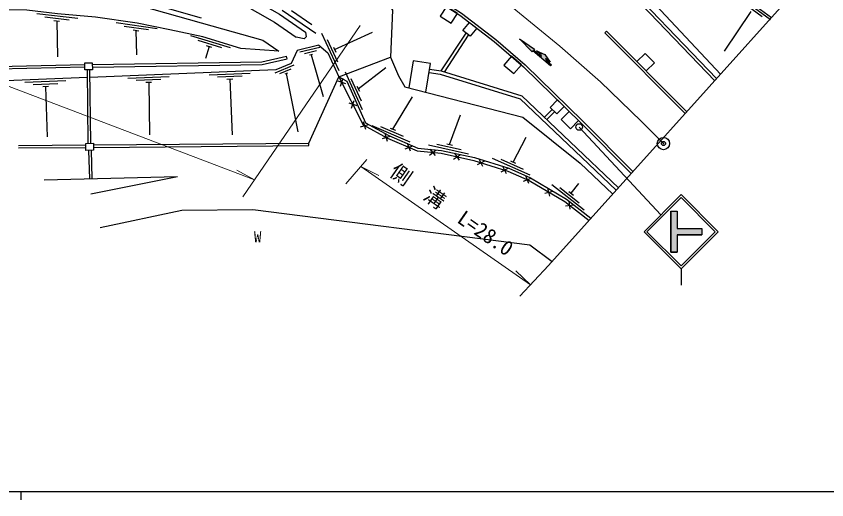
# Model space of a CAD drawing. Units: millimetres at full size, sheet at 1:1000; details may follow other scales. Extents: x 40000 to 680000, y 20000 to 380000.
# Drawn here: x 267442 to 365881, y 204000 to 262732 of the extents above; entities that cross this region are included whole.
import ezdxf
from ezdxf.enums import TextEntityAlignment as Align

# ---------------------------------------------------------------- set-up
doc = ezdxf.new("R2010")
doc.units = ezdxf.units.MM
doc.header["$LTSCALE"] = 1000
doc.header["$PDMODE"] = 32
doc.header["$PDSIZE"] = 500
doc.linetypes.add('CHAIN', pattern=[18.5, 12, -1.5, 3.5, -1.5])
for name, color, linetype, lineweight in [('M-BGD', 7, 'Continuous', 25), ('M-BMK', 2, 'CHAIN', 13), ('M-BMK-OTRS', 5, 'Continuous', 25), ('M-BMK-SRVR', 3, 'Continuous', 25), ('M-STR-HTXT', 7, 'Continuous', 13), ('M-STR-STRC', 7, 'Continuous', 25), ('M-TTL-BAND', 7, 'Continuous', 25)]:
    doc.layers.add(name, color=color, linetype=linetype, lineweight=lineweight)
doc.layers.add('M-OTRS', color=6, linetype='Continuous')
doc.styles.add('ＭＳ ゴシック', font='')
doc.styles.get('ＭＳ ゴシック').set_extended_font_data('MS Gothic')

msp = doc.modelspace()

# ---------------------------------------------------------------- hatches: boundary and pattern name
at = {"layer": 'M-STR-STRC'}
for points in [[(330616, 258546), (331191, 258065), (331203, 257978), (331241, 257827), (330290, 258623), (330386, 258738), (328554, 259977), (330097, 258393), (330193, 258508), (332341, 256713), (332438, 256828), (331921, 257260), (331869, 257309), (331800, 257401), (331754, 257505), (331729, 257616), (332304, 257136), (331652, 258071)], [(350691, 236935), (347691, 236935), (347691, 239060), (346941, 239060), (346941, 234060), (347691, 234060), (347691, 236185), (350691, 236185)]]:
    msp.add_hatch(color=256, dxfattribs=at).paths.add_polyline_path(points)

# ---------------------------------------------------------------- linework, layer by layer
at = {"layer": 'M-BGD'}
for p, q in [((359025, 262312), (354988, 265263)), ((282667, 264595), (289883, 262550)), ((358041, 262660), (355618, 264430)), ((274919, 262458), (269950, 263014)), ((299726, 263486), (303848, 260657)), ((300890, 263415), (303363, 261717)), ((356652, 263303), (353416, 258480)), ((273892, 262271), (270911, 262605)), ((272716, 262101), (272020, 262179)), ((272368, 262140), (272450, 257813)), ((284544, 261213), (279596, 261933)), ((283511, 261060), (280543, 261492)), ((282330, 260929), (281637, 261030)), ((281984, 260979), (282064, 258029)), ((339139, 260932), (338926, 260720)), ((339139, 260932), (348877, 251129)), ((293447, 258880), (288668, 260349)), ((304518, 260690), (306612, 256150)), ((305209, 259908), (306466, 257184)), ((306110, 258672), (310709, 260793)), ((319037, 256078), (322072, 260691)), ((319435, 255956), (322389, 260446)), ((338926, 260720), (348676, 250905)), ((292403, 258887), (289535, 259769)), ((290881, 259041), (290440, 257607)), ((291216, 258938), (290546, 259144)), ((304325, 258931), (301892, 258353)), ((305963, 258989), (306256, 258354)), ((303908, 258523), (302448, 258176)), ((303418, 258099), (303077, 258018)), ((303247, 258058), (304711, 252969)), ((300351, 257569), (300285, 257861)), ((306639, 255376), (312911, 257760)), ((275768, 256836), (264657, 256591)), ((275772, 256536), (264664, 256292)), ((276200, 247295), (276088, 256212)), ((276500, 247299), (276388, 256216)), ((301157, 256785), (298844, 255835)), ((300808, 256317), (299421, 255747)), ((307393, 255962), (309455, 251407)), ((308970, 253932), (312327, 256523)), ((276100, 255275), (265064, 254827)), ((286003, 255378), (281008, 255175)), ((285016, 255038), (282019, 254916)), ((295858, 255779), (290862, 255576)), ((294871, 255438), (291873, 255316)), ((293734, 255092), (293034, 255063)), ((293384, 255078), (293659, 248305)), ((300390, 255821), (300066, 255688)), ((300228, 255755), (301653, 248707)), ((302996, 247321), (306639, 255376)), ((306639, 255376), (307576, 254831)), ((306816, 254241), (307128, 255191)), ((308079, 255175), (309316, 252442)), ((273481, 254869), (268485, 254666)), ((272494, 254528), (269496, 254406)), ((271357, 254182), (270658, 254153)), ((271007, 254168), (271187, 248093)), ((283880, 254691), (283180, 254663)), ((283530, 254677), (283642, 248338)), ((306497, 254872), (307447, 254559)), ((308826, 254251), (309115, 253613)), ((307849, 252194), (308799, 251881)), ((308167, 251563), (308480, 252513)), ((313173, 249015), (315567, 252945)), ((331607, 250452), (332544, 251407)), ((331896, 250176), (332829, 251127)), ((320065, 247147), (321397, 250773)), ((309273, 249293), (310232, 249576)), ((309895, 248955), (309611, 249914)), ((310640, 249455), (315230, 247473)), ((311676, 249334), (314431, 248145)), ((312851, 249154), (313494, 248876)), ((311909, 247860), (312868, 248144)), ((312531, 247523), (312247, 248481)), ((267712, 247028), (275906, 247096)), ((276822, 247103), (302996, 247321)), ((302998, 247021), (302996, 247321)), ((315321, 246334), (314952, 247264)), ((317494, 247099), (322377, 246023)), ((318536, 247177), (321465, 246531)), ((319723, 247222), (320407, 247072)), ((327775, 245020), (329353, 248040)), ((267714, 246728), (275910, 246796)), ((276228, 246439), (276338, 242999)), ((276528, 246443), (276638, 243007)), ((276826, 246803), (302998, 247021)), ((314672, 246615), (315601, 246983)), ((317652, 245865), (318424, 246501)), ((318356, 245797), (317720, 246569)), ((320565, 245389), (321408, 245927)), ((321256, 245236), (320718, 246079)), ((323454, 244704), (324339, 245169)), ((324129, 244494), (323664, 245379)), ((325246, 245483), (329818, 243459)), ((326282, 245353), (329025, 244138)), ((327455, 245161), (328095, 244878)), ((326319, 243814), (327204, 244279)), ((326994, 243604), (326529, 244489)), ((270826, 242865), (287049, 243262)), ((276503, 241174), (287049, 243262)), ((329700, 242407), (329340, 243340)), ((329054, 242693), (329986, 243053)), ((332494, 242298), (336429, 239213)), ((334831, 241228), (335757, 242408)), ((331634, 241251), (332602, 241502)), ((332243, 240892), (331993, 241860)), ((333466, 241917), (335827, 240066)), ((334556, 241443), (335107, 241012)), ((334709, 239278), (334589, 240271)), ((334153, 239715), (335145, 239835))]:
    msp.add_line(p, q, dxfattribs=at)
for points in [[(295315, 310308), (304457, 302077), (312012, 295402), (319654, 288569), (324736, 283458), (339395, 268326), (352269, 254902)], [(295574, 310546), (304690, 302338), (312244, 295663), (319895, 288823), (324986, 283703), (339647, 268569), (352503, 255163)], [(174986, 287719), (178882, 288276), (183452, 288841), (189367, 289335), (196356, 289807), (203032, 289885), (209244, 289898), (215997, 289652), (223295, 288861), (231177, 288005), (237931, 286696), (244296, 285478), (259177, 281356), (268426, 278013), (274568, 275703), (285127, 270878), (292898, 266723), (299406, 262978), (302568, 260808)], [(175359, 286622), (179032, 287147), (183569, 287709), (189453, 288200), (196401, 288669), (203040, 288747), (209225, 288760), (215915, 288516), (223172, 287730), (231007, 286879), (237716, 285579), (244037, 284368), (258831, 280271), (268032, 276945), (274131, 274652), (284622, 269857), (292346, 265728), (298799, 262014), (301439, 260202)], [(284274, 284527), (291504, 281108), (297062, 278123), (302883, 274747), (309610, 270706), (321507, 263103), (325675, 259889), (329268, 256812), (336243, 249973), (342345, 243860)], [(284146, 284256), (291369, 280840), (296915, 277861), (302731, 274489), (309452, 270451), (321334, 262857), (325486, 259656), (329066, 256591), (336032, 249760), (342144, 243636)], [(180923, 280451), (187350, 281110), (192536, 281498), (198254, 281661), (205549, 281648), (211755, 281573), (219432, 281047), (226092, 280296), (233738, 279193), (243040, 277227), (250186, 275402), (260420, 272309), (272524, 267688), (274031, 267029), (275522, 265997), (291210, 261550), (297409, 259826)], [(352967, 255679), (342698, 266692), (348269, 267960), (354269, 266160), (359168, 262579)], [(311995, 265133), (313142, 263466), (312911, 257760), (313885, 255488), (314632, 254144), (328955, 250490), (335911, 244899), (339893, 241131)], [(294722, 258802), (290120, 260217), (286092, 261095), (282114, 261870), (277087, 262602), (272468, 263034), (268748, 263451), (253859, 263623)], [(302568, 260808), (302673, 260229), (302423, 259997), (301439, 260202)], [(304174, 259203), (301561, 258582), (300818, 256970), (298955, 256205), (276400, 255288)], [(297409, 259826), (299336, 258472), (294722, 258802)], [(304174, 259203), (305293, 258295), (306639, 255376)], [(276684, 256857), (297290, 257184), (300285, 257861)], [(276688, 256557), (297325, 256885), (300351, 257569)], [(317197, 253489), (317752, 256972), (315658, 257306), (315133, 254016)], [(317646, 256303), (319037, 256078), (328866, 253071), (340572, 241888)], [(306639, 255376), (309594, 249521), (312536, 247922), (316138, 246366), (319041, 246087), (323016, 245210), (327130, 243932), (329739, 242776), (334075, 240225), (337010, 237924)], [(317583, 255908), (318946, 255688), (328658, 252716), (340305, 241590)], [(307576, 254831), (309862, 249780), (312692, 248242), (316228, 246715), (319096, 246439), (323107, 245555), (327256, 244265), (329902, 243093), (334276, 240519), (337229, 238204)], [(277622, 237082), (287542, 239191), (296183, 239260), (329798, 234946), (332540, 232950)]]:
    msp.add_lwpolyline(points, dxfattribs=at)
for points in [[(321031, 263051), (319683, 263913), (318929, 262733), (320278, 261871)], [(322474, 261979), (323361, 261295), (322588, 260293), (321701, 260977)], [(342824, 257222), (343952, 256087), (344945, 257073), (343818, 258208)], [(275766, 257064), (276681, 257075), (276692, 256219), (275776, 256208)], [(328791, 256826), (327576, 257867), (326665, 256803), (327881, 255763)], [(333173, 252563), (333973, 251779), (333087, 250875), (332287, 251659)], [(335730, 250055), (334588, 251175), (333608, 250176), (334750, 249055)], [(275904, 247291), (276819, 247303), (276830, 246447), (275915, 246435)]]:
    msp.add_lwpolyline(points, close=True, dxfattribs=at)
at = {"layer": 'M-BMK'}
msp.add_lwpolyline([(266511, 296961), (273438, 294522), (282790, 290731), (293372, 285777), (301718, 281283), (307116, 278192), (314391, 273594), (319575, 269977), (325587, 265563), (333456, 259091), (338396, 254761), (343336, 249966), (346048, 247269)], dxfattribs=at)
at = {"layer": 'M-BMK-OTRS'}
msp.add_line((364260, 268246), (332080, 232438), dxfattribs=at)
at = {"layer": 'M-BMK-SRVR'}
msp.add_circle((346048, 247269), 750, dxfattribs=at)
msp.add_circle((346048, 247269), 750, dxfattribs=at)
at = {"layer": 'M-OTRS'}
msp.add_point((346048, 247269), dxfattribs=at)
at = {"layer": 'M-STR-HTXT'}
for p, q in [((309224, 261622), (294958, 240794)), ((335813, 249274), (345745, 238613)), ((307477, 242354), (310009, 245335)), ((329918, 230119), (309285, 244482)), ((309285, 244482), (311476, 243373)), ((296368, 242853), (294218, 244036)), ((332080, 232438), (328609, 228715)), ((329918, 230119), (328118, 231788))]:
    msp.add_line(p, q, dxfattribs=at)
msp.add_lwpolyline([(72249, 246087), (168912, 265005), (183696, 267479), (196496, 268032), (217687, 267478), (232702, 265756), (242506, 263339), (296368, 242853)], dxfattribs=at)
at = {"layer": 'M-STR-STRC'}
for p, q in [((330097, 258393), (328554, 259977)), ((328554, 259977), (330386, 258738)), ((330193, 258508), (330097, 258393)), ((332341, 256713), (330193, 258508)), ((330386, 258738), (330290, 258623)), ((330290, 258623), (331241, 257827)), ((331191, 258065), (330616, 258546)), ((330616, 258546), (331652, 258071)), ((331203, 257978), (331191, 258065)), ((331241, 257827), (331203, 257978)), ((331652, 258071), (332304, 257136)), ((332304, 257136), (331729, 257616)), ((331729, 257616), (331754, 257505)), ((331754, 257505), (331800, 257401)), ((331800, 257401), (331869, 257309)), ((331869, 257309), (331921, 257260)), ((331921, 257260), (332438, 256828)), ((332438, 256828), (332341, 256713)), ((343691, 236560), (348191, 241060)), ((344045, 236560), (348191, 240707)), ((352692, 236560), (348191, 241060)), ((352338, 236560), (348191, 240707)), ((346941, 239060), (346941, 234060)), ((346941, 239060), (347691, 239060)), ((347691, 239060), (347691, 236935)), ((343691, 236560), (348191, 232060)), ((344045, 236560), (348191, 232413)), ((347691, 236935), (350691, 236935)), ((348191, 232413), (352338, 236560)), ((348192, 232060), (352692, 236560)), ((350691, 236935), (350691, 236185)), ((347691, 236185), (350691, 236185)), ((347691, 236185), (347691, 234060)), ((346941, 234060), (347691, 234060)), ((348191, 232060), (348191, 230060))]:
    msp.add_line(p, q, dxfattribs=at)
msp.add_lwpolyline([(346941, 239060), (347691, 239060), (347691, 236935), (350691, 236935), (350691, 236185), (347691, 236185), (347691, 234060), (346941, 234060)], close=True, dxfattribs=at)
msp.add_circle((335813, 249274), 400, dxfattribs=at)
at = {"layer": 'M-TTL-BAND'}
for p, q in [((40000, 205000), (579000, 205000)), ((268000, 205000), (268000, 204000))]:
    msp.add_line(p, q, dxfattribs=at)

# ---------------------------------------------------------------- texts
at = {"layer": 'M-BGD', "style": 'ＭＳ ゴシック'}
msp.add_text('W', height=1320, dxfattribs=at).set_placement((296765, 235939), align=Align.MIDDLE_CENTER)
at = {"layer": 'M-STR-HTXT', "style": 'ＭＳ ゴシック'}
msp.add_text('側\u3000溝\u3000L=28.0', height=1833, rotation=325.157, dxfattribs=at).set_placement((319503, 238043), align=Align.BOTTOM_CENTER)

doc.saveas('drawing.dxf')
